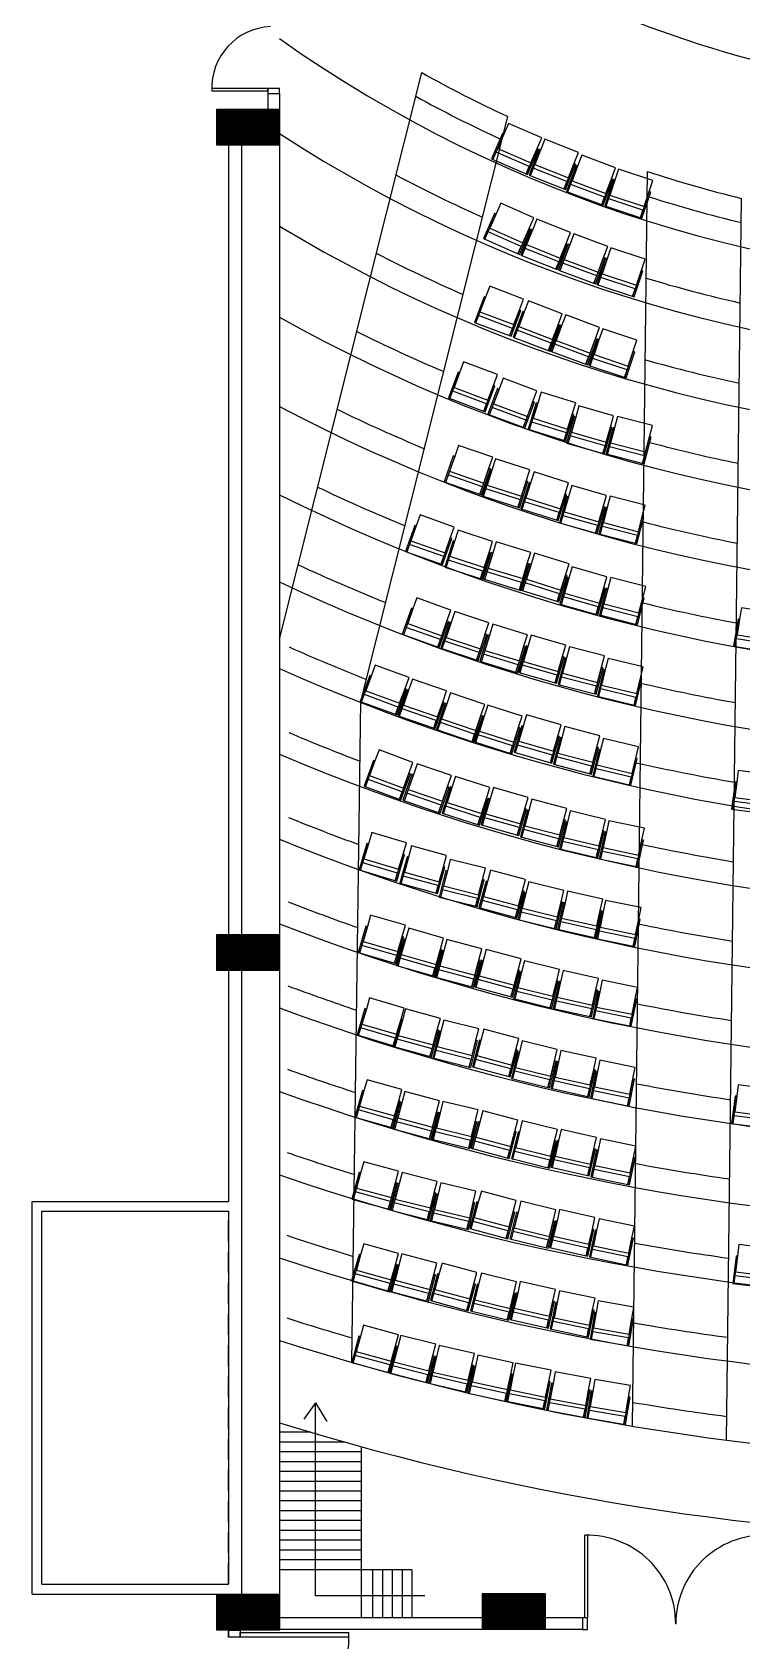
# Model space of a CAD drawing. Header units: inches. Extents: x -913 to 64634, y -1481 to 18188.
# Drawn here: x 609.4 to 826.4, y 3521.8 to 4013.3 of the extents above; entities that cross this region are included whole.
import ezdxf

# ---------------------------------------------------------------- set-up
doc = ezdxf.new("R2010")
doc.units = ezdxf.units.IN
doc.header["$MEASUREMENT"] = 0
doc.linetypes.add('HIDDEN', pattern=[9.525, 6.35, -3.175])
for name, color, linetype in [('01', 1, 'Continuous'), ('Column', 6, 'Continuous'), ('Door', 130, 'Continuous'), ('Sofa Washroom', 8, 'Continuous'), ('Stairs', 1, 'Continuous'), ('Wall', 150, 'Continuous'), ('Walls', 150, 'Continuous'), ('Washroom wall', 244, 'Continuous')]:
    doc.layers.add(name, color=color, linetype=linetype)

msp = doc.modelspace()

# ---------------------------------------------------------------- hatches: boundary and pattern name
at = {"layer": 'Column'}
h = msp.add_hatch(dxfattribs=at)
h.set_pattern_fill('ANSI31', color=256)
h.set_pattern_definition([(45, (-655.01278, 0), (-0.0883883476, 0.0883883476), [])])
h.paths.add_polyline_path([(685, 4359.9), (685, 4370.89), (665.85, 4370.89), (665.85, 4359.9)])
h.paths.add_polyline_path([(685, 4255.44), (685, 4266.43), (665.85, 4266.43), (665.85, 4255.44)])
h.paths.add_polyline_path([(1154.58, 4370.89), (1154.58, 4367.38), (1154.59, 4367.38), (1154.59, 4359.9), (1173.74, 4359.9), (1173.74, 4370.89)])
h.paths.add_polyline_path([(1154.71, 4266.79), (1154.71, 4255.8), (1173.87, 4255.8), (1173.87, 4266.79)])
h.paths.add_polyline_path([(1154.61, 3989.75), (1154.61, 3978.77), (1173.76, 3978.77), (1173.76, 3989.75)])
h.paths.add_polyline_path([(1154.59, 4051.23), (1154.59, 4040.24), (1173.74, 4040.24), (1173.74, 4051.23)])
h.paths.add_polyline_path([(1173.91, 3737.58), (1154.76, 3737.58), (1154.76, 3726.6), (1173.91, 3726.6)])
h.paths.add_polyline_path([(1173.73, 3536.23), (1154.59, 3536.23), (1154.59, 3528.82), (1154.58, 3525.24), (1173.73, 3525.24)])
h.paths.add_polyline_path([(1092.72, 3536.05), (1073.56, 3536.05), (1073.56, 3525.07), (1092.72, 3525.07)])
h.paths.add_polyline_path([(994.15, 3536.05), (975, 3536.05), (975, 3525.07), (994.15, 3525.07)])
h.paths.add_polyline_path([(864.56, 3536.05), (845.41, 3536.05), (845.41, 3525.07), (864.56, 3525.07)])
h.paths.add_polyline_path([(766.18, 3525.22), (766.18, 3528.82), (766.22, 3536.21), (747.06, 3536.21), (747.06, 3525.22)])
h.paths.add_polyline_path([(685, 3525.07), (685, 3536.05), (665.85, 3536.05), (665.85, 3525.07)])
h.paths.add_polyline_path([(665.91, 3726.6), (685.01, 3726.6), (685.01, 3737.58), (665.91, 3737.58)])
h.paths.add_polyline_path([(665.87, 3978.77), (685.01, 3978.77), (685.01, 3989.75), (675.45, 3989.75), (665.87, 3989.74)])
h.paths.add_polyline_path([(685, 4040.24), (685, 4051.23), (665.85, 4051.23), (665.85, 4040.24)])

# ---------------------------------------------------------------- linework, layer by layer
at = {"layer": '01', "ltscale": 3}
for points in [[(749.86, 3974.6), (760.87, 3969.81), (764.22, 3977.52), (763.78, 3977.71), (765.21, 3980.99), (755.07, 3985.4), (753.64, 3982.12), (753.21, 3982.31), (749.86, 3974.6), (750.29, 3974.42), (753.64, 3982.12), (751.73, 3977.73), (761.87, 3973.32), (763.78, 3977.71), (760.42, 3970.01), (761.38, 3972.21), (751.25, 3976.62)], [(761.29, 3969.62), (772.47, 3965.21), (775.55, 3973.03), (775.1, 3973.21), (776.41, 3976.54), (766.13, 3980.59), (764.82, 3977.26), (764.38, 3977.44), (761.29, 3969.62), (761.73, 3969.44), (764.82, 3977.26), (763.06, 3972.81), (773.34, 3968.75), (775.1, 3973.21), (772.01, 3965.39), (772.9, 3967.62), (762.61, 3971.68)], [(772.75, 3964.61), (784, 3960.41), (786.95, 3968.28), (786.49, 3968.45), (787.74, 3971.8), (777.39, 3975.67), (776.14, 3972.32), (775.7, 3972.49), (772.75, 3964.61), (773.2, 3964.45), (776.14, 3972.32), (774.46, 3967.84), (784.81, 3963.96), (786.49, 3968.45), (783.55, 3960.58), (784.39, 3962.83), (774.04, 3966.7)], [(784.44, 3960.23), (795.83, 3956.42), (798.49, 3964.4), (798.03, 3964.55), (799.17, 3967.94), (788.69, 3971.45), (787.55, 3968.06), (787.1, 3968.21), (784.44, 3960.23), (784.88, 3960.09), (787.55, 3968.06), (786.03, 3963.51), (796.51, 3960.01), (798.03, 3964.55), (795.36, 3956.58), (796.13, 3958.85), (785.65, 3962.36)], [(747.38, 3950.22), (758.37, 3945.37), (761.76, 3953.06), (761.32, 3953.26), (762.76, 3956.53), (752.65, 3960.99), (751.21, 3957.72), (750.77, 3957.91), (747.38, 3950.22), (747.81, 3950.03), (751.21, 3957.72), (749.27, 3953.34), (759.38, 3948.87), (761.32, 3953.26), (757.92, 3945.56), (758.89, 3947.76), (748.78, 3952.22)], [(758.79, 3945.17), (769.94, 3940.71), (773.06, 3948.51), (772.61, 3948.7), (773.94, 3952.01), (763.68, 3956.12), (762.35, 3952.8), (761.91, 3952.98), (758.79, 3945.17), (759.23, 3945), (762.35, 3952.8), (760.57, 3948.35), (770.83, 3944.25), (772.61, 3948.7), (769.49, 3940.89), (770.38, 3943.12), (760.12, 3947.22)], [(770.35, 3940.57), (781.6, 3936.37), (784.54, 3944.24), (784.09, 3944.41), (785.34, 3947.76), (774.99, 3951.63), (773.73, 3948.28), (773.29, 3948.45), (770.35, 3940.57), (770.79, 3940.41), (773.73, 3948.28), (772.06, 3943.8), (782.41, 3939.93), (784.09, 3944.41), (781.14, 3936.54), (781.98, 3938.79), (771.63, 3942.66)], [(782.03, 3936.2), (793.42, 3932.38), (796.09, 3940.36), (795.63, 3940.51), (796.76, 3943.9), (786.28, 3947.41), (785.15, 3944.02), (784.7, 3944.17), (782.03, 3936.2), (782.48, 3936.05), (785.15, 3944.02), (783.63, 3939.47), (794.11, 3935.97), (795.63, 3940.51), (792.96, 3932.54), (793.72, 3934.81), (783.24, 3938.32)], [(744.59, 3924.59), (755.83, 3920.34), (758.8, 3928.21), (758.34, 3928.38), (759.61, 3931.72), (749.27, 3935.63), (748, 3932.29), (747.56, 3932.45), (744.59, 3924.59), (745.03, 3924.42), (748, 3932.29), (746.31, 3927.8), (756.65, 3923.9), (758.34, 3928.38), (755.37, 3920.52), (756.22, 3922.76), (745.88, 3926.67)], [(756.43, 3920.09), (767.66, 3915.84), (770.64, 3923.71), (770.18, 3923.88), (771.44, 3927.22), (761.11, 3931.13), (759.84, 3927.79), (759.4, 3927.95), (756.43, 3920.09), (756.87, 3919.92), (759.84, 3927.79), (758.15, 3923.31), (768.49, 3919.4), (770.18, 3923.88), (767.21, 3916.02), (768.06, 3918.26), (757.72, 3922.17)], [(767.88, 3915.84), (779.13, 3911.63), (782.08, 3919.51), (781.62, 3919.68), (782.87, 3923.02), (772.52, 3926.9), (771.27, 3923.55), (770.83, 3923.71), (767.88, 3915.84), (768.33, 3915.67), (771.27, 3923.55), (769.59, 3919.06), (779.94, 3915.19), (781.62, 3919.68), (778.68, 3911.8), (779.52, 3914.05), (769.17, 3917.92)], [(779.57, 3911.46), (790.96, 3907.65), (793.62, 3915.62), (793.16, 3915.77), (794.3, 3919.16), (783.82, 3922.67), (782.68, 3919.28), (782.23, 3919.43), (779.57, 3911.46), (780.01, 3911.31), (782.68, 3919.28), (781.16, 3914.74), (791.64, 3911.23), (793.16, 3915.77), (790.49, 3907.8), (791.26, 3910.08), (780.78, 3913.58)], [(736.68, 3901.5), (747.94, 3897.31), (750.87, 3905.19), (750.41, 3905.36), (751.66, 3908.71), (741.3, 3912.57), (740.05, 3909.21), (739.61, 3909.38), (736.68, 3901.5), (737.12, 3901.33), (740.05, 3909.21), (738.38, 3904.72), (748.74, 3900.87), (750.41, 3905.36), (747.48, 3897.48), (748.32, 3899.73), (737.96, 3903.58)], [(748.75, 3896.51), (760.01, 3892.33), (762.94, 3900.21), (762.48, 3900.38), (763.73, 3903.73), (753.37, 3907.58), (752.12, 3904.23), (751.68, 3904.39), (748.75, 3896.51), (749.19, 3896.35), (752.12, 3904.23), (750.45, 3899.74), (760.81, 3895.89), (762.48, 3900.38), (759.55, 3892.5), (760.39, 3894.75), (750.03, 3898.6)], [(761, 3892.01), (772.45, 3888.4), (774.98, 3896.42), (774.52, 3896.56), (775.59, 3899.97), (765.05, 3903.3), (763.98, 3899.89), (763.53, 3900.03), (761, 3892.01), (761.45, 3891.87), (763.98, 3899.89), (762.54, 3895.32), (773.08, 3891.99), (774.52, 3896.56), (771.99, 3888.55), (772.71, 3890.84), (762.17, 3894.16)], [(772.79, 3887.73), (784.34, 3884.42), (786.65, 3892.5), (786.19, 3892.63), (787.17, 3896.07), (776.55, 3899.11), (775.56, 3895.68), (775.11, 3895.81), (772.79, 3887.73), (773.24, 3887.6), (775.56, 3895.68), (774.24, 3891.07), (784.87, 3888.03), (786.19, 3892.63), (783.87, 3884.55), (784.53, 3886.86), (773.91, 3889.9)], [(784.87, 3884.4), (796.49, 3881.39), (798.6, 3889.53), (798.13, 3889.65), (799.02, 3893.11), (788.32, 3895.88), (787.43, 3892.42), (786.97, 3892.53), (784.87, 3884.4), (785.32, 3884.28), (787.43, 3892.42), (786.23, 3887.78), (796.93, 3885.01), (798.13, 3889.65), (796.02, 3881.51), (796.62, 3883.83), (785.92, 3886.6)], [(735.39, 3875.85), (746.75, 3871.94), (749.48, 3879.89), (749.02, 3880.05), (750.19, 3883.43), (739.74, 3887.03), (738.57, 3883.65), (738.13, 3883.8), (735.39, 3875.85), (735.84, 3875.7), (738.57, 3883.65), (737.01, 3879.12), (747.46, 3875.52), (749.02, 3880.05), (746.29, 3872.1), (747.07, 3874.37), (736.62, 3877.97)], [(746.94, 3871.6), (758.38, 3867.95), (760.94, 3875.96), (760.47, 3876.1), (761.56, 3879.51), (751.03, 3882.87), (749.95, 3879.46), (749.5, 3879.61), (746.94, 3871.6), (747.39, 3871.45), (749.95, 3879.46), (748.49, 3874.9), (759.02, 3871.54), (760.47, 3876.1), (757.92, 3868.09), (758.65, 3870.38), (748.12, 3873.74)], [(758.79, 3867.64), (770.25, 3864.03), (772.77, 3872.05), (772.31, 3872.19), (773.39, 3875.6), (762.84, 3878.93), (761.77, 3875.52), (761.32, 3875.66), (758.79, 3867.64), (759.24, 3867.5), (761.77, 3875.52), (760.33, 3870.95), (770.87, 3867.62), (772.31, 3872.19), (769.78, 3864.18), (770.5, 3866.47), (759.96, 3869.79)], [(770.58, 3863.36), (782.13, 3860.05), (784.45, 3868.13), (783.98, 3868.26), (784.96, 3871.7), (774.34, 3874.74), (773.36, 3871.31), (772.9, 3871.44), (770.58, 3863.36), (771.04, 3863.23), (773.36, 3871.31), (772.03, 3866.7), (782.66, 3863.66), (783.98, 3868.26), (781.66, 3860.18), (782.32, 3862.49), (771.7, 3865.53)], [(782.66, 3860.03), (794.29, 3857.02), (796.39, 3865.16), (795.92, 3865.28), (796.82, 3868.74), (786.12, 3871.51), (785.22, 3868.05), (784.76, 3868.16), (782.66, 3860.03), (783.12, 3859.91), (785.22, 3868.05), (784.02, 3863.41), (794.72, 3860.64), (795.92, 3865.28), (793.82, 3857.14), (794.42, 3859.46), (783.72, 3862.23)], [(723.56, 3854.63), (734.88, 3850.62), (737.69, 3858.54), (737.23, 3858.7), (738.42, 3862.07), (728.01, 3865.76), (726.81, 3862.39), (726.37, 3862.55), (723.56, 3854.63), (724.01, 3854.47), (726.81, 3862.39), (725.21, 3857.88), (735.63, 3854.19), (737.23, 3858.7), (734.42, 3850.78), (735.22, 3853.04), (724.81, 3856.73)], [(735.51, 3849.85), (746.93, 3846.14), (749.53, 3854.13), (749.07, 3854.28), (750.17, 3857.68), (739.66, 3861.1), (738.56, 3857.7), (738.11, 3857.85), (735.51, 3849.85), (735.96, 3849.7), (738.56, 3857.7), (737.08, 3853.14), (747.59, 3849.73), (749.07, 3854.28), (746.47, 3846.29), (747.21, 3848.57), (736.7, 3851.99)], [(747.31, 3846.2), (758.81, 3842.73), (761.24, 3850.78), (760.77, 3850.92), (761.8, 3854.34), (751.22, 3857.53), (750.19, 3854.11), (749.74, 3854.25), (747.31, 3846.2), (747.76, 3846.06), (750.19, 3854.11), (748.8, 3849.52), (759.39, 3846.33), (760.77, 3850.92), (758.34, 3842.87), (759.03, 3845.17), (748.45, 3848.36)], [(758.94, 3842.83), (770.39, 3839.22), (772.92, 3847.23), (772.46, 3847.38), (773.53, 3850.79), (762.99, 3854.11), (761.92, 3850.7), (761.47, 3850.85), (758.94, 3842.83), (759.39, 3842.69), (761.92, 3850.7), (760.48, 3846.14), (771.02, 3842.81), (772.46, 3847.38), (769.93, 3839.36), (770.65, 3841.65), (760.11, 3844.98)], [(770.73, 3838.54), (782.28, 3835.23), (784.59, 3843.31), (784.13, 3843.45), (785.11, 3846.88), (774.49, 3849.93), (773.5, 3846.49), (773.05, 3846.62), (770.73, 3838.54), (771.19, 3838.41), (773.5, 3846.49), (772.18, 3841.89), (782.81, 3838.84), (784.13, 3843.45), (781.81, 3835.37), (782.47, 3837.67), (771.85, 3840.72)], [(782.81, 3835.21), (794.43, 3832.2), (796.54, 3840.34), (796.07, 3840.47), (796.96, 3843.93), (786.26, 3846.69), (785.37, 3843.23), (784.91, 3843.35), (782.81, 3835.21), (783.26, 3835.09), (785.37, 3843.23), (784.17, 3838.59), (794.87, 3835.83), (796.07, 3840.47), (793.96, 3832.33), (794.56, 3834.65), (783.86, 3837.42)], [(722.53, 3829.32), (733.84, 3825.27), (736.67, 3833.19), (736.22, 3833.35), (737.42, 3836.72), (727.02, 3840.44), (725.81, 3837.08), (725.37, 3837.24), (722.53, 3829.32), (722.98, 3829.16), (725.81, 3837.08), (724.2, 3832.57), (734.6, 3828.84), (736.22, 3833.35), (733.38, 3825.44), (734.19, 3827.7), (723.79, 3831.42)], [(734.35, 3825.06), (745.74, 3821.27), (748.4, 3829.25), (747.94, 3829.4), (749.06, 3832.79), (738.58, 3836.28), (737.45, 3832.89), (737, 3833.04), (734.35, 3825.06), (734.79, 3824.91), (737.45, 3832.89), (735.94, 3828.34), (746.42, 3824.85), (747.94, 3829.4), (745.28, 3821.42), (746.04, 3823.7), (735.55, 3827.19)], [(823.83, 3825.67), (835.69, 3823.74), (837.03, 3832.04), (836.55, 3832.12), (837.12, 3835.65), (826.21, 3837.42), (825.64, 3833.89), (825.18, 3833.96), (823.83, 3825.67), (824.3, 3825.59), (825.64, 3833.89), (824.88, 3829.16), (835.79, 3827.39), (836.55, 3832.12), (835.21, 3823.82), (835.59, 3826.19), (824.68, 3827.96)], [(746.28, 3821.07), (757.77, 3817.55), (760.22, 3825.59), (759.76, 3825.74), (760.8, 3829.15), (750.24, 3832.39), (749.19, 3828.97), (748.74, 3829.1), (746.28, 3821.07), (746.73, 3820.93), (749.19, 3828.97), (747.79, 3824.39), (758.36, 3821.15), (759.76, 3825.74), (757.3, 3817.7), (758, 3819.99), (747.43, 3823.22)], [(758.17, 3817.67), (769.71, 3814.36), (772.03, 3822.44), (771.56, 3822.58), (772.55, 3826.01), (761.92, 3829.06), (760.94, 3825.62), (760.48, 3825.75), (758.17, 3817.67), (758.62, 3817.54), (760.94, 3825.62), (759.62, 3821.02), (770.24, 3817.97), (771.56, 3822.58), (769.24, 3814.5), (769.91, 3816.8), (759.28, 3819.85)], [(770.19, 3814.01), (781.81, 3810.97), (783.94, 3819.1), (783.47, 3819.22), (784.38, 3822.68), (773.69, 3825.48), (772.78, 3822.03), (772.33, 3822.15), (770.19, 3814.01), (770.65, 3813.9), (772.78, 3822.03), (771.57, 3817.39), (782.26, 3814.59), (783.47, 3819.22), (781.34, 3811.09), (781.95, 3813.41), (771.26, 3816.22)], [(709.69, 3808.8), (720.96, 3804.65), (723.86, 3812.54), (723.4, 3812.71), (724.64, 3816.07), (714.27, 3819.88), (713.03, 3816.53), (712.59, 3816.69), (709.69, 3808.8), (710.13, 3808.64), (713.03, 3816.53), (711.38, 3812.03), (721.75, 3808.21), (723.4, 3812.71), (720.5, 3804.82), (721.33, 3807.07), (710.96, 3810.89)], [(782.18, 3810.37), (793.86, 3807.57), (795.83, 3815.74), (795.35, 3815.86), (796.19, 3819.33), (785.44, 3821.91), (784.61, 3818.44), (784.15, 3818.55), (782.18, 3810.37), (782.64, 3810.26), (784.61, 3818.44), (783.49, 3813.78), (794.23, 3811.2), (795.35, 3815.86), (793.39, 3807.68), (793.95, 3810.02), (783.2, 3812.6)], [(721.29, 3804.4), (732.64, 3800.49), (735.38, 3808.44), (734.92, 3808.6), (736.08, 3811.98), (725.63, 3815.57), (724.47, 3812.19), (724.02, 3812.35), (721.29, 3804.4), (721.73, 3804.24), (724.47, 3812.19), (722.91, 3807.66), (733.36, 3804.07), (734.92, 3808.6), (732.18, 3800.65), (732.96, 3802.92), (722.51, 3806.51)], [(732.97, 3800.24), (744.34, 3796.37), (747.05, 3804.33), (746.59, 3804.48), (747.74, 3807.87), (737.28, 3811.43), (736.13, 3808.05), (735.68, 3808.2), (732.97, 3800.24), (733.42, 3800.09), (736.13, 3808.05), (734.59, 3803.51), (745.05, 3799.95), (746.59, 3804.48), (743.88, 3796.52), (744.66, 3798.8), (734.19, 3802.36)], [(744.59, 3796.41), (756.03, 3792.76), (758.58, 3800.76), (758.12, 3800.91), (759.21, 3804.32), (748.68, 3807.68), (747.59, 3804.27), (747.14, 3804.42), (744.59, 3796.41), (745.04, 3796.26), (747.59, 3804.27), (746.13, 3799.71), (756.66, 3796.35), (758.12, 3800.91), (755.56, 3792.9), (756.29, 3795.19), (745.77, 3798.55)], [(756.74, 3793.27), (768.29, 3789.96), (770.61, 3798.04), (770.14, 3798.18), (771.12, 3801.61), (760.5, 3804.66), (759.51, 3801.22), (759.06, 3801.35), (756.74, 3793.27), (757.2, 3793.14), (759.51, 3801.22), (758.19, 3796.62), (768.82, 3793.57), (770.14, 3798.18), (767.82, 3790.1), (768.48, 3792.4), (757.86, 3795.45)], [(768.77, 3789.61), (780.39, 3786.57), (782.52, 3794.7), (782.05, 3794.82), (782.96, 3798.28), (772.27, 3801.08), (771.36, 3797.63), (770.91, 3797.75), (768.77, 3789.61), (769.23, 3789.49), (771.36, 3797.63), (770.15, 3792.99), (780.84, 3790.19), (782.05, 3794.82), (779.92, 3786.69), (780.53, 3789.01), (769.84, 3791.82)], [(780.76, 3785.97), (792.44, 3783.17), (794.4, 3791.34), (793.93, 3791.46), (794.76, 3794.93), (784.02, 3797.51), (783.18, 3794.04), (782.72, 3794.15), (780.76, 3785.97), (781.22, 3785.86), (783.18, 3794.04), (782.07, 3789.38), (792.81, 3786.8), (793.93, 3791.46), (791.97, 3783.28), (792.53, 3785.62), (781.78, 3788.2)], [(710.86, 3782.88), (722.13, 3778.74), (725.03, 3786.63), (724.58, 3786.79), (725.81, 3790.15), (715.44, 3793.97), (714.2, 3790.61), (713.76, 3790.77), (710.86, 3782.88), (711.3, 3782.72), (714.2, 3790.61), (712.55, 3786.11), (722.92, 3782.3), (724.58, 3786.79), (721.67, 3778.9), (722.5, 3781.16), (712.13, 3784.97)], [(722.76, 3778.6), (734.11, 3774.69), (736.85, 3782.64), (736.39, 3782.79), (737.55, 3786.18), (727.1, 3789.77), (725.94, 3786.39), (725.49, 3786.55), (722.76, 3778.6), (723.2, 3778.44), (725.94, 3786.39), (724.38, 3781.86), (734.83, 3778.27), (736.39, 3782.79), (733.65, 3774.85), (734.43, 3777.12), (723.98, 3780.71)], [(734.7, 3774.65), (746.12, 3770.94), (748.72, 3778.93), (748.26, 3779.08), (749.36, 3782.48), (738.85, 3785.9), (737.75, 3782.5), (737.3, 3782.65), (734.7, 3774.65), (735.15, 3774.5), (737.75, 3782.5), (736.27, 3777.94), (746.78, 3774.53), (748.26, 3779.08), (745.66, 3771.09), (746.4, 3773.37), (735.89, 3776.79)], [(823.22, 3775.88), (835.13, 3774.31), (836.22, 3782.64), (835.74, 3782.71), (836.21, 3786.25), (825.25, 3787.69), (824.78, 3784.15), (824.32, 3784.21), (823.22, 3775.88), (823.69, 3775.81), (824.78, 3784.15), (824.16, 3779.4), (835.12, 3777.96), (835.74, 3782.71), (834.64, 3774.37), (834.96, 3776.75), (824, 3778.19)], [(746.64, 3771.09), (758.18, 3767.78), (760.5, 3775.86), (760.03, 3776), (761.02, 3779.43), (750.39, 3782.48), (749.41, 3779.04), (748.95, 3779.17), (746.64, 3771.09), (747.09, 3770.96), (749.41, 3779.04), (748.09, 3774.44), (758.71, 3771.39), (760.03, 3776), (757.71, 3767.92), (758.37, 3770.22), (747.75, 3773.27)], [(758.66, 3767.44), (770.28, 3764.39), (772.41, 3772.52), (771.94, 3772.64), (772.85, 3776.1), (762.16, 3778.9), (761.25, 3775.45), (760.8, 3775.57), (758.66, 3767.44), (759.12, 3767.32), (761.25, 3775.45), (760.04, 3770.81), (770.73, 3768.01), (771.94, 3772.64), (769.81, 3764.51), (770.42, 3766.83), (759.73, 3769.64)], [(770.65, 3763.79), (782.33, 3760.99), (784.29, 3769.16), (783.82, 3769.28), (784.66, 3772.75), (773.91, 3775.33), (773.08, 3771.86), (772.62, 3771.97), (770.65, 3763.79), (771.11, 3763.68), (773.08, 3771.86), (771.96, 3767.2), (782.7, 3764.62), (783.82, 3769.28), (781.86, 3761.1), (782.42, 3763.44), (771.67, 3766.02)], [(782.78, 3760.72), (794.53, 3758.23), (796.28, 3766.45), (795.8, 3766.55), (796.55, 3770.05), (785.73, 3772.35), (784.99, 3768.85), (784.53, 3768.95), (782.78, 3760.72), (783.24, 3760.63), (784.99, 3768.85), (784, 3764.16), (794.81, 3761.86), (795.8, 3766.55), (794.05, 3758.33), (794.55, 3760.67), (783.74, 3762.97)], [(709.34, 3757.35), (720.85, 3753.92), (723.25, 3761.98), (722.78, 3762.12), (723.81, 3765.54), (713.21, 3768.7), (712.19, 3765.27), (711.74, 3765.41), (709.34, 3757.35), (709.79, 3757.22), (712.19, 3765.27), (710.82, 3760.68), (721.42, 3757.52), (722.78, 3762.12), (720.38, 3754.06), (721.07, 3756.36), (710.48, 3759.52)], [(721.77, 3753.25), (733.35, 3750.06), (735.59, 3758.17), (735.12, 3758.29), (736.07, 3761.74), (725.41, 3764.68), (724.46, 3761.23), (724.01, 3761.35), (721.77, 3753.25), (722.23, 3753.12), (724.46, 3761.23), (723.19, 3756.61), (733.84, 3753.68), (735.12, 3758.29), (732.88, 3750.19), (733.52, 3752.5), (722.87, 3755.44)], [(733.83, 3749.03), (745.48, 3746.09), (747.54, 3754.24), (747.07, 3754.36), (747.95, 3757.82), (737.23, 3760.53), (736.35, 3757.07), (735.9, 3757.18), (733.83, 3749.03), (734.29, 3748.92), (736.35, 3757.07), (735.18, 3752.42), (745.89, 3749.71), (747.07, 3754.36), (745.01, 3746.21), (745.59, 3748.53), (734.88, 3751.24)], [(746, 3745.78), (757.6, 3742.67), (759.77, 3750.79), (759.3, 3750.92), (760.23, 3754.37), (749.55, 3757.23), (748.63, 3753.78), (748.17, 3753.9), (746, 3745.78), (746.45, 3745.66), (748.63, 3753.78), (747.39, 3749.15), (758.06, 3746.29), (759.3, 3750.92), (757.13, 3742.8), (757.75, 3745.12), (747.07, 3747.98)], [(757.91, 3742.18), (769.57, 3739.31), (771.58, 3747.48), (771.11, 3747.59), (771.96, 3751.06), (761.23, 3753.7), (760.37, 3750.23), (759.92, 3750.34), (757.91, 3742.18), (758.37, 3742.06), (760.37, 3750.23), (759.23, 3745.58), (769.96, 3742.94), (771.11, 3747.59), (769.1, 3739.43), (769.67, 3741.76), (758.94, 3744.4)], [(770.02, 3739.18), (781.75, 3736.58), (783.57, 3744.79), (783.09, 3744.89), (783.87, 3748.38), (773.08, 3750.78), (772.3, 3747.28), (771.84, 3747.39), (770.02, 3739.18), (770.48, 3739.08), (772.3, 3747.28), (771.26, 3742.61), (782.05, 3740.22), (783.09, 3744.89), (781.27, 3736.68), (781.79, 3739.03), (771, 3741.42)], [(781.87, 3736.33), (793.64, 3733.94), (795.31, 3742.18), (794.84, 3742.28), (795.55, 3745.78), (784.72, 3747.98), (784.01, 3744.48), (783.54, 3744.57), (781.87, 3736.33), (782.33, 3736.24), (784.01, 3744.48), (783.05, 3739.78), (793.88, 3737.58), (794.84, 3742.28), (793.16, 3734.04), (793.64, 3736.39), (782.81, 3738.59)], [(709.11, 3732.07), (720.65, 3728.76), (722.97, 3736.84), (722.5, 3736.98), (723.49, 3740.41), (712.87, 3743.46), (711.88, 3740.02), (711.43, 3740.15), (709.11, 3732.07), (709.56, 3731.94), (711.88, 3740.02), (710.56, 3735.42), (721.18, 3732.37), (722.5, 3736.98), (720.19, 3728.9), (720.85, 3731.2), (710.23, 3734.25)], [(720.81, 3728.12), (732.36, 3724.83), (734.66, 3732.91), (734.2, 3733.05), (735.17, 3736.48), (724.55, 3739.51), (723.57, 3736.07), (723.11, 3736.2), (720.81, 3728.12), (721.26, 3727.99), (723.57, 3736.07), (722.25, 3731.47), (732.88, 3728.44), (734.2, 3733.05), (731.89, 3724.96), (732.55, 3727.27), (721.92, 3730.3)], [(732.7, 3724.59), (744.31, 3721.52), (746.46, 3729.65), (745.99, 3729.78), (746.9, 3733.23), (736.22, 3736.05), (735.3, 3732.6), (734.85, 3732.72), (732.7, 3724.59), (733.15, 3724.47), (735.3, 3732.6), (734.08, 3727.97), (744.76, 3725.14), (745.99, 3729.78), (743.84, 3721.65), (744.45, 3723.97), (733.77, 3726.79)], [(744.65, 3721.58), (756.25, 3718.47), (758.43, 3726.6), (757.96, 3726.72), (758.89, 3730.17), (748.21, 3733.03), (747.28, 3729.58), (746.83, 3729.7), (744.65, 3721.58), (745.11, 3721.46), (747.28, 3729.58), (746.04, 3724.95), (756.72, 3722.09), (757.96, 3726.72), (755.78, 3718.6), (756.41, 3720.92), (745.73, 3723.78)], [(756.57, 3717.98), (768.23, 3715.11), (770.24, 3723.28), (769.76, 3723.39), (770.62, 3726.87), (759.88, 3729.5), (759.03, 3726.03), (758.57, 3726.14), (756.57, 3717.98), (757.03, 3717.87), (759.03, 3726.03), (757.89, 3721.38), (768.62, 3718.74), (769.76, 3723.39), (767.76, 3715.23), (768.33, 3717.56), (757.6, 3720.2)], [(768.68, 3714.98), (780.4, 3712.38), (782.22, 3720.59), (781.75, 3720.69), (782.52, 3724.18), (771.73, 3726.58), (770.96, 3723.09), (770.5, 3723.19), (768.68, 3714.98), (769.14, 3714.88), (770.96, 3723.09), (769.92, 3718.41), (780.71, 3716.02), (781.75, 3720.69), (779.93, 3712.49), (780.45, 3714.83), (769.66, 3717.22)], [(780.78, 3711.95), (792.54, 3709.55), (794.22, 3717.79), (793.74, 3717.89), (794.46, 3721.39), (783.63, 3723.59), (782.91, 3720.09), (782.45, 3720.19), (780.78, 3711.95), (781.24, 3711.85), (782.91, 3720.09), (781.96, 3715.4), (792.79, 3713.19), (793.74, 3717.89), (792.07, 3709.65), (792.55, 3712), (781.72, 3714.21)], [(708.74, 3706.88), (720.27, 3703.49), (722.64, 3711.55), (722.17, 3711.69), (723.18, 3715.12), (712.58, 3718.24), (711.57, 3714.81), (711.12, 3714.94), (708.74, 3706.88), (709.2, 3706.74), (711.57, 3714.81), (710.22, 3710.21), (720.82, 3707.09), (722.17, 3711.69), (719.8, 3703.62), (720.48, 3705.93), (709.87, 3709.05)], [(719.91, 3703.39), (731.49, 3700.22), (733.71, 3708.33), (733.24, 3708.45), (734.19, 3711.9), (723.53, 3714.82), (722.58, 3711.37), (722.13, 3711.5), (719.91, 3703.39), (720.36, 3703.26), (722.58, 3711.37), (721.32, 3706.75), (731.98, 3703.83), (733.24, 3708.45), (731.02, 3700.34), (731.66, 3702.66), (721, 3705.58)], [(731.85, 3699.94), (743.49, 3696.99), (745.55, 3705.14), (745.08, 3705.26), (745.96, 3708.72), (735.24, 3711.44), (734.37, 3707.97), (733.91, 3708.09), (731.85, 3699.94), (732.3, 3699.82), (734.37, 3707.97), (733.19, 3703.32), (743.9, 3700.61), (745.08, 3705.26), (743.02, 3697.11), (743.61, 3699.43), (732.89, 3702.15)], [(743.98, 3697.19), (755.58, 3694.08), (757.75, 3702.2), (757.28, 3702.32), (758.21, 3705.78), (747.53, 3708.64), (746.61, 3705.18), (746.15, 3705.31), (743.98, 3697.19), (744.43, 3697.06), (746.61, 3705.18), (745.37, 3700.56), (756.04, 3697.7), (757.28, 3702.32), (755.11, 3694.2), (755.73, 3696.52), (745.05, 3699.38)], [(755.89, 3693.58), (767.55, 3690.72), (769.56, 3698.88), (769.09, 3699), (769.94, 3702.47), (759.21, 3705.1), (758.35, 3701.63), (757.89, 3701.75), (755.89, 3693.58), (756.35, 3693.47), (758.35, 3701.63), (757.21, 3696.98), (767.94, 3694.34), (769.09, 3699), (767.08, 3690.83), (767.65, 3693.16), (756.92, 3695.8)], [(768, 3690.58), (779.73, 3687.98), (781.55, 3696.19), (781.07, 3696.3), (781.84, 3699.79), (771.05, 3702.18), (770.28, 3698.69), (769.82, 3698.79), (768, 3690.58), (768.46, 3690.48), (770.28, 3698.69), (769.24, 3694.01), (780.03, 3691.62), (781.07, 3696.3), (779.25, 3688.09), (779.77, 3690.43), (768.98, 3692.82)], [(780.1, 3687.55), (791.87, 3685.16), (793.54, 3693.39), (793.07, 3693.49), (793.78, 3696.99), (782.95, 3699.2), (782.24, 3695.69), (781.77, 3695.79), (780.1, 3687.55), (780.56, 3687.46), (782.24, 3695.69), (781.28, 3691), (792.11, 3688.8), (793.07, 3693.49), (791.39, 3685.25), (791.87, 3687.6), (781.04, 3689.81)], [(708.07, 3681.82), (719.63, 3678.55), (721.92, 3686.64), (721.45, 3686.77), (722.42, 3690.21), (711.79, 3693.22), (710.81, 3689.78), (710.36, 3689.91), (708.07, 3681.82), (708.52, 3681.69), (710.81, 3689.78), (709.51, 3685.17), (720.14, 3682.16), (721.45, 3686.77), (719.16, 3678.68), (719.81, 3680.99), (709.18, 3684)], [(823.22, 3679.88), (835.13, 3678.31), (836.22, 3686.64), (835.74, 3686.71), (836.21, 3690.25), (825.25, 3691.69), (824.78, 3688.15), (824.32, 3688.21), (823.22, 3679.88), (823.69, 3679.81), (824.78, 3688.15), (824.16, 3683.4), (835.12, 3681.96), (835.74, 3686.71), (834.64, 3678.37), (834.96, 3680.75), (824, 3682.19)], [(719.77, 3678.16), (731.38, 3675.09), (733.53, 3683.22), (733.06, 3683.34), (733.97, 3686.8), (723.29, 3689.62), (722.37, 3686.16), (721.92, 3686.28), (719.77, 3678.16), (720.23, 3678.04), (722.37, 3686.16), (721.15, 3681.53), (731.84, 3678.71), (733.06, 3683.34), (730.91, 3675.21), (731.52, 3677.53), (720.84, 3680.36)], [(731.65, 3675.07), (743.32, 3672.21), (745.32, 3680.37), (744.85, 3680.49), (745.7, 3683.96), (734.97, 3686.59), (734.12, 3683.12), (733.66, 3683.23), (731.65, 3675.07), (732.11, 3674.96), (734.12, 3683.12), (732.98, 3678.47), (743.71, 3675.83), (744.85, 3680.49), (742.85, 3672.32), (743.42, 3674.65), (732.69, 3677.29)], [(743.63, 3672.26), (755.23, 3669.15), (757.4, 3677.27), (756.93, 3677.4), (757.86, 3680.85), (747.18, 3683.71), (746.26, 3680.26), (745.8, 3680.38), (743.63, 3672.26), (744.08, 3672.14), (746.26, 3680.26), (745.02, 3675.63), (755.69, 3672.77), (756.93, 3677.4), (754.76, 3669.28), (755.38, 3671.59), (744.7, 3674.45)], [(755.93, 3669.1), (767.59, 3666.23), (769.6, 3674.4), (769.12, 3674.51), (769.98, 3677.98), (759.24, 3680.62), (758.39, 3677.15), (757.93, 3677.26), (755.93, 3669.1), (756.39, 3668.98), (758.39, 3677.15), (757.25, 3672.5), (767.98, 3669.86), (769.12, 3674.51), (767.12, 3666.35), (767.69, 3668.68), (756.96, 3671.31)], [(768, 3666.46), (779.71, 3663.8), (781.58, 3671.99), (781.1, 3672.1), (781.89, 3675.59), (771.12, 3678.04), (770.32, 3674.55), (769.86, 3674.66), (768, 3666.46), (768.46, 3666.35), (770.32, 3674.55), (769.26, 3669.88), (780.04, 3667.43), (781.1, 3672.1), (779.24, 3663.9), (779.77, 3666.24), (768.99, 3668.69)], [(780.23, 3663.57), (791.99, 3661.12), (793.7, 3669.35), (793.23, 3669.44), (793.96, 3672.94), (783.14, 3675.2), (782.41, 3671.7), (781.95, 3671.8), (780.23, 3663.57), (780.69, 3663.48), (782.41, 3671.7), (781.43, 3667.01), (792.25, 3664.75), (793.23, 3669.44), (791.51, 3661.21), (792, 3663.56), (781.18, 3665.82)], [(707.16, 3656.72), (718.75, 3653.57), (720.95, 3661.68), (720.48, 3661.81), (721.42, 3665.26), (710.76, 3668.16), (709.82, 3664.71), (709.36, 3664.83), (707.16, 3656.72), (707.61, 3656.6), (709.82, 3664.71), (708.56, 3660.09), (719.23, 3657.19), (720.48, 3661.81), (718.28, 3653.7), (718.91, 3656.02), (708.24, 3658.91)], [(719.07, 3653.37), (730.7, 3650.41), (732.78, 3658.55), (732.31, 3658.67), (733.19, 3662.14), (722.48, 3664.87), (721.6, 3661.4), (721.14, 3661.52), (719.07, 3653.37), (719.52, 3653.26), (721.6, 3661.4), (720.42, 3656.76), (731.13, 3654.03), (732.31, 3658.67), (730.23, 3650.53), (730.82, 3652.85), (720.12, 3655.58)], [(731.11, 3650.18), (742.8, 3647.42), (744.73, 3655.6), (744.26, 3655.71), (745.08, 3659.19), (734.33, 3661.73), (733.51, 3658.25), (733.05, 3658.36), (731.11, 3650.18), (731.57, 3650.07), (733.51, 3658.25), (732.4, 3653.59), (743.16, 3651.05), (744.26, 3655.71), (742.33, 3647.53), (742.88, 3649.86), (732.12, 3652.41)], [(743.17, 3647.75), (754.77, 3644.64), (756.95, 3652.76), (756.48, 3652.89), (757.4, 3656.34), (746.73, 3659.2), (745.8, 3655.75), (745.35, 3655.87), (743.17, 3647.75), (743.63, 3647.63), (745.8, 3655.75), (744.56, 3651.12), (755.24, 3648.26), (756.48, 3652.89), (754.3, 3644.76), (754.92, 3647.08), (744.25, 3649.94)], [(755.47, 3644.59), (767.14, 3641.72), (769.14, 3649.88), (768.67, 3650), (769.52, 3653.47), (758.79, 3656.11), (757.94, 3652.64), (757.48, 3652.75), (755.47, 3644.59), (755.93, 3644.47), (757.94, 3652.64), (756.79, 3647.98), (767.53, 3645.35), (768.67, 3650), (766.66, 3641.84), (767.24, 3644.17), (756.5, 3646.8)], [(767.55, 3641.95), (779.26, 3639.29), (781.12, 3647.48), (780.65, 3647.59), (781.44, 3651.08), (770.66, 3653.53), (769.87, 3650.04), (769.41, 3650.14), (767.55, 3641.95), (768.01, 3641.84), (769.87, 3650.04), (768.81, 3645.37), (779.59, 3642.92), (780.65, 3647.59), (778.78, 3639.39), (779.32, 3641.73), (768.54, 3644.18)], [(779.77, 3639.06), (791.53, 3636.6), (793.25, 3644.83), (792.77, 3644.93), (793.51, 3648.43), (782.69, 3650.69), (781.96, 3647.19), (781.49, 3647.29), (779.77, 3639.06), (780.24, 3638.96), (781.96, 3647.19), (780.98, 3642.5), (791.79, 3640.24), (792.77, 3644.93), (791.05, 3636.7), (791.55, 3639.05), (780.73, 3641.31)], [(707.08, 3631.72), (718.64, 3628.45), (720.93, 3636.54), (720.46, 3636.68), (721.44, 3640.12), (710.8, 3643.12), (709.83, 3639.68), (709.37, 3639.81), (707.08, 3631.72), (707.54, 3631.6), (709.83, 3639.68), (708.52, 3635.07), (719.16, 3632.07), (720.46, 3636.68), (718.17, 3628.59), (718.83, 3630.9), (708.19, 3633.9)], [(823.55, 3630.99), (835.47, 3629.53), (836.5, 3637.87), (836.01, 3637.93), (836.45, 3641.48), (825.48, 3642.83), (825.04, 3639.28), (824.57, 3639.34), (823.55, 3630.99), (824.02, 3630.93), (825.04, 3639.28), (824.46, 3634.52), (835.43, 3633.18), (836.01, 3637.93), (834.99, 3629.59), (835.28, 3631.97), (824.31, 3633.32)], [(718.96, 3628.54), (730.57, 3625.5), (732.71, 3633.63), (732.24, 3633.75), (733.14, 3637.21), (722.45, 3640.01), (721.55, 3636.56), (721.09, 3636.68), (718.96, 3628.54), (719.41, 3628.42), (721.55, 3636.56), (720.33, 3631.92), (731.02, 3629.12), (732.24, 3633.75), (730.1, 3625.62), (730.71, 3627.94), (720.02, 3630.75)], [(731.14, 3625.75), (742.74, 3622.64), (744.92, 3630.76), (744.45, 3630.88), (745.37, 3634.34), (734.7, 3637.2), (733.77, 3633.74), (733.31, 3633.87), (731.14, 3625.75), (731.59, 3625.62), (733.77, 3633.74), (732.53, 3629.12), (743.21, 3626.26), (744.45, 3630.88), (742.27, 3622.76), (742.89, 3625.08), (732.22, 3627.94)], [(743.44, 3622.58), (755.1, 3619.72), (757.11, 3627.88), (756.64, 3628), (757.49, 3631.47), (746.76, 3634.11), (745.9, 3630.63), (745.44, 3630.75), (743.44, 3622.58), (743.9, 3622.47), (745.9, 3630.63), (744.76, 3625.98), (755.49, 3623.35), (756.64, 3628), (754.63, 3619.83), (755.2, 3622.16), (744.47, 3624.8)], [(755.51, 3619.94), (767.23, 3617.28), (769.09, 3625.48), (768.61, 3625.59), (769.41, 3629.08), (758.63, 3631.52), (757.84, 3628.04), (757.38, 3628.14), (755.51, 3619.94), (755.97, 3619.84), (757.84, 3628.04), (756.77, 3623.37), (767.55, 3620.92), (768.61, 3625.59), (766.75, 3617.39), (767.28, 3619.73), (756.51, 3622.18)], [(767.74, 3617.06), (779.5, 3614.6), (781.22, 3622.83), (780.74, 3622.93), (781.47, 3626.43), (770.65, 3628.69), (769.92, 3625.19), (769.46, 3625.29), (767.74, 3617.06), (768.2, 3616.96), (769.92, 3625.19), (768.94, 3620.5), (779.76, 3618.24), (780.74, 3622.93), (779.02, 3614.7), (779.51, 3617.05), (768.69, 3619.31)], [(779.95, 3613.92), (791.79, 3611.87), (793.22, 3620.16), (792.74, 3620.24), (793.35, 3623.76), (782.46, 3625.64), (781.85, 3622.12), (781.38, 3622.2), (779.95, 3613.92), (780.42, 3613.84), (781.85, 3622.12), (781.03, 3617.4), (791.92, 3615.52), (792.74, 3620.24), (791.31, 3611.95), (791.72, 3614.32), (780.83, 3616.2)], [(707.1, 3606.77), (718.69, 3603.62), (720.89, 3611.74), (720.43, 3611.86), (721.36, 3615.31), (710.7, 3618.21), (709.76, 3614.76), (709.3, 3614.88), (707.1, 3606.77), (707.56, 3606.65), (709.76, 3614.76), (708.5, 3610.14), (719.17, 3607.24), (720.43, 3611.86), (718.22, 3603.75), (718.85, 3606.07), (708.19, 3608.96)], [(718.64, 3603.61), (730.28, 3600.64), (732.36, 3608.79), (731.89, 3608.91), (732.77, 3612.37), (722.06, 3615.1), (721.18, 3611.64), (720.72, 3611.75), (718.64, 3603.61), (719.1, 3603.49), (721.18, 3611.64), (719.99, 3606.99), (730.7, 3604.26), (731.89, 3608.91), (729.81, 3600.76), (730.4, 3603.08), (719.69, 3605.81)], [(730.67, 3600.47), (742.37, 3597.77), (744.26, 3605.96), (743.79, 3606.07), (744.59, 3609.55), (733.82, 3612.04), (733.02, 3608.56), (732.56, 3608.66), (730.67, 3600.47), (731.13, 3600.37), (733.02, 3608.56), (731.94, 3603.89), (742.71, 3601.4), (743.79, 3606.07), (741.89, 3597.88), (742.43, 3600.22), (731.67, 3602.7)], [(742.66, 3597.43), (754.4, 3594.89), (756.17, 3603.11), (755.7, 3603.21), (756.45, 3606.7), (745.65, 3609.04), (744.9, 3605.55), (744.44, 3605.65), (742.66, 3597.43), (743.12, 3597.33), (744.9, 3605.55), (743.88, 3600.86), (754.69, 3598.53), (755.7, 3603.21), (753.92, 3594.99), (754.43, 3597.34), (743.63, 3599.67)], [(754.37, 3594.97), (766.14, 3592.62), (767.79, 3600.86), (767.31, 3600.96), (768.02, 3604.47), (757.18, 3606.63), (756.48, 3603.13), (756.01, 3603.22), (754.37, 3594.97), (754.83, 3594.88), (756.48, 3603.13), (755.54, 3598.43), (766.38, 3596.26), (767.31, 3600.96), (765.67, 3592.71), (766.14, 3595.07), (755.3, 3597.23)], [(766.67, 3592.23), (778.48, 3590.06), (780, 3598.33), (779.52, 3598.41), (780.17, 3601.93), (769.29, 3603.93), (768.65, 3600.41), (768.19, 3600.49), (766.67, 3592.23), (767.13, 3592.14), (768.65, 3600.41), (767.78, 3595.7), (778.65, 3593.7), (779.52, 3598.41), (778, 3590.14), (778.44, 3592.51), (767.57, 3594.5)], [(778.94, 3589.87), (790.78, 3587.89), (792.17, 3596.18), (791.69, 3596.26), (792.28, 3599.79), (781.38, 3601.61), (780.79, 3598.09), (780.32, 3598.17), (778.94, 3589.87), (779.4, 3589.8), (780.79, 3598.09), (780, 3593.36), (790.9, 3591.54), (791.69, 3596.26), (790.3, 3587.97), (790.7, 3590.34), (779.8, 3592.16)]]:
    msp.add_lwpolyline(points, dxfattribs=at)
at = {"layer": 'Column'}
for points in [[(665.87, 3989.75), (685.02, 3989.75), (685.02, 3978.77), (665.87, 3978.77)], [(665.91, 3737.58), (685.07, 3737.58), (685.07, 3726.6), (665.91, 3726.6)], [(665.85, 3536.05), (685, 3536.05), (685, 3525.07), (665.85, 3525.07)], [(747.06, 3536.21), (766.22, 3536.21), (766.22, 3525.22), (747.06, 3525.22)]]:
    msp.add_lwpolyline(points, close=True, dxfattribs=at)
at = {"layer": 'Door'}
msp.add_line((806.14, 3526.89), (806.14, 3527.15), dxfattribs=at)
for points in [[(664.29, 3995.36), (681.41, 3995.36), (681.41, 3996.09), (664.28, 3996.09)], [(779.14, 3554.02), (779.14, 3528.82), (778.37, 3528.82), (778.37, 3554.01)], [(706.25, 3522.92), (673.02, 3522.92), (673.02, 3524.35), (706.22, 3524.35)]]:
    msp.add_lwpolyline(points, dxfattribs=at)
for points in [[(685.01, 3994.56), (685.01, 3996.09), (681.41, 3996.09), (681.41, 3994.56)], [(673.02, 3525.07), (673.02, 3522.92), (669.41, 3522.92), (669.41, 3525.07)], [(779.14, 3528.82), (777.62, 3528.82), (777.62, 3525.22), (779.14, 3525.22)]]:
    msp.add_lwpolyline(points, close=True, dxfattribs=at)
for centre, radius, start, end in [((683.21, 3996.09), 18.93, 92.8693, 182.189), ((779.14, 3527.02), 27, 359.7257, 91.6279), ((833.14, 3527.02), 27, 88.3842, 180), ((671.21, 3522.92), 35.04, 270, 2.3291)]:
    msp.add_arc(centre, radius, start, end, dxfattribs=at)
at = {"layer": 'Sofa Washroom', "ltscale": 3}
for p, q in [((685.01, 3827.83), (728.48, 4000.91)), ((709.91, 3808.72), (754.81, 3987.5)), ((792.94, 3587.35), (797.54, 3970.69)), ((821.69, 3583.1), (826.28, 3962.48)), ((707.12, 3606.85), (709.91, 3808.72))]:
    msp.add_line(p, q, dxfattribs=at)
for radius, start, end in [(406.74, 234.7788, 305.2934), (392.34, 240.8495, 245.1652), (399.54, 241.127, 245.2762), (430.74, 237.0026, 303.0637), (423.54, 241.9817, 245.9645), (392.34, 251.8761, 256.2407), (399.54, 252.2847, 256.4802), (454.74, 238.9452, 301.1163), (447.54, 242.742, 246.5024), (423.54, 253.197, 257.2184), (478.74, 240.6597, 299.3978), (471.54, 243.4229, 246.9848), (447.54, 254.0828, 257.8758), (502.74, 242.1859, 297.868), (495.54, 244.0363, 247.42), (471.54, 255.0799, 258.4649), (519.54, 244.5919, 247.8145), (526.74, 243.5546, 296.4962), (495.54, 255.5886, 258.996), (543.54, 245.0974, 248.1738), (550.74, 244.79, 294.8026), (519.54, 256.2569, 259.4772), (567.54, 245.9113, 248.5025), (574.74, 245.91128, 268.31957), (543.54, 256.8026, 259.9153), (591.54, 246.93406, 249.21288), (598.74, 246.93406, 293.10946), (567.54, 257.2253, 260.3159), (615.54, 247.87114, 250.02377), (622.74, 247.87114, 292.17042), (591.54, 257.93898, 260.68353), (639.54, 248.73315, 250.77027), (646.74, 248.73315, 291.30662), (615.54, 258.32449, 261.02221), (663.54, 249.52898, 251.45987), (639.54, 258.71975, 261.33522), (670.74, 249.52898, 290.50918), (687.54, 250.26612, 252.09894), (663.54, 259.10706, 261.62537), (694.74, 250.26612, 289.77054), (711.54, 250.95098, 252.69294), (687.54, 259.46691, 261.89509), (718.74, 250.95098, 289.08431), (735.54, 251.58902, 253.24652), (711.54, 259.80213, 262.14646), (742.74, 251.58902, 288.445), (759.54, 252.18498, 253.76373), (735.54, 260.11517, 262.3813), (766.74, 252.18498, 287.84786), (759.54, 260.40818, 262.6012), (790.74, 252.74296, 287.28879)]:
    msp.add_arc((919.59, 4343.56), radius, start, end, dxfattribs=at)
at = {"layer": 'Stairs'}
for p, q in [((695.99, 3594.5), (692.49, 3589.5)), ((695.99, 3535.5), (695.99, 3594.5)), ((695.99, 3594.5), (699.49, 3588.82)), ((685.01, 3588.42), (685.01, 3528.82)), ((694.62, 3585.5), (685.01, 3585.5)), ((704.99, 3582.5), (685.01, 3582.5)), ((710.01, 3579.5), (685.01, 3579.5)), ((710.01, 3581.1), (710.01, 3528.82)), ((710.01, 3576.5), (685.01, 3576.5)), ((710.01, 3573.5), (685.01, 3573.5)), ((710.01, 3570.5), (685.01, 3570.5)), ((710.01, 3567.5), (685.01, 3567.5)), ((710.01, 3564.5), (685.01, 3564.5)), ((710.01, 3561.5), (685.01, 3561.5)), ((710.01, 3558.5), (685.01, 3558.5)), ((710.01, 3555.5), (685.01, 3555.5)), ((710.01, 3552.5), (685.01, 3552.5)), ((710.01, 3549.5), (685.01, 3549.5)), ((710.01, 3546.5), (685.01, 3546.5)), ((710.01, 3543.5), (685.01, 3543.5)), ((725.49, 3543.5), (710.01, 3543.5)), ((713.49, 3543.5), (713.49, 3528.82)), ((716.49, 3543.5), (716.49, 3528.82)), ((719.49, 3543.5), (719.49, 3528.82)), ((722.49, 3543.5), (722.49, 3528.82)), ((725.49, 3543.5), (725.49, 3528.82)), ((729.49, 3535.5), (695.99, 3535.5))]:
    msp.add_line(p, q, dxfattribs=at)
at = {"layer": 'Wall'}
for p, q in [((609.41, 3536.05), (609.41, 3656.05)), ((612.41, 3539.05), (612.41, 3653.05)), ((669.41, 3525.07), (669.41, 3522.92)), ((777.62, 3528.82), (766.22, 3528.82)), ((777.62, 3525.22), (766.22, 3525.22))]:
    msp.add_line(p, q, dxfattribs=at)
at = {"layer": 'Wall', "linetype": 'HIDDEN'}
for p, q in [((669.41, 3656.05), (669.41, 3656.23)), ((669.41, 3539.05), (669.41, 3653.05))]:
    msp.add_line(p, q, dxfattribs=at)
at = {"layer": 'Wall', "ltscale": 3}
for p, q in [((766.18, 3525.22), (685, 3525.22)), ((747.06, 3528.82), (685.01, 3528.82))]:
    msp.add_line(p, q, dxfattribs=at)
for points in [[(681.41, 3994.56), (681.41, 3989.76)], [(685.01, 3994.56), (685.01, 3528.82)], [(669.41, 3978.77), (669.41, 3737.58)], [(673.41, 3978.77), (673.41, 3737.58)], [(669.41, 3726.6), (669.41, 3656.05)], [(673.41, 3726.6), (673.41, 3536.05)], [(669.41, 3653.05), (669.41, 3539.05)]]:
    msp.add_lwpolyline(points, dxfattribs=at)
at = {"layer": 'Walls'}
for p, q in [((681.41, 3994.56), (685.01, 3994.56)), ((609.41, 3656.05), (669.41, 3656.05)), ((609.41, 3656.05), (669.41, 3656.05)), ((609.41, 3656.05), (669.41, 3656.05)), ((612.41, 3653.05), (669.41, 3653.05)), ((612.41, 3539.05), (669.41, 3539.05)), ((609.41, 3536.05), (669.41, 3536.05))]:
    msp.add_line(p, q, dxfattribs=at)
at = {"layer": 'Washroom wall', "ltscale": 3}
msp.add_arc((920.53, 4344.49), 351.61, 248.9369, 290.8064, dxfattribs=at)

doc.saveas('drawing.dxf')
